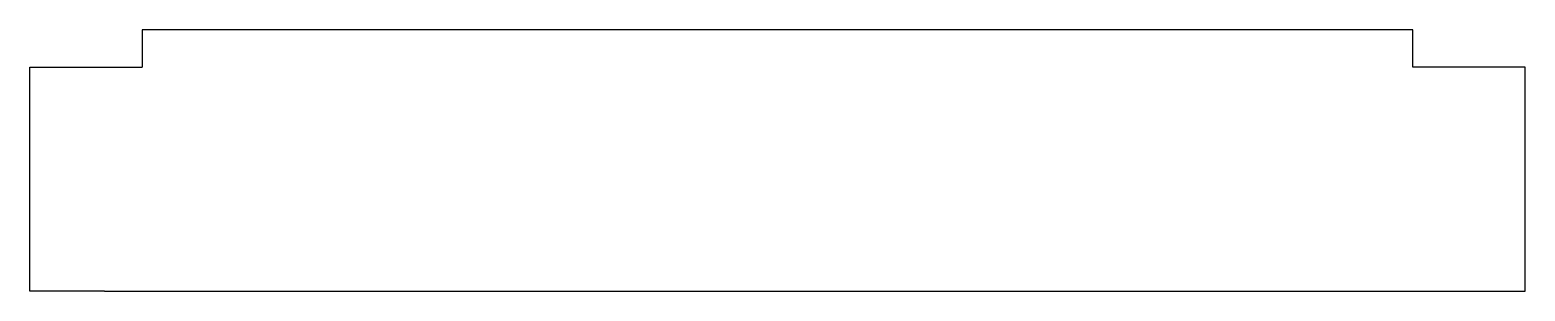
# Model space of a CAD drawing. Header units: inches. Extents: x -20 to 380, y 0 to 70.
import ezdxf

# ---------------------------------------------------------------- set-up
doc = ezdxf.new("R2010")
doc.units = ezdxf.units.IN
doc.header["$MEASUREMENT"] = 0

msp = doc.modelspace()

# ---------------------------------------------------------------- linework, layer by layer
for points in [[(350, 60), (350, 70), (10, 70), (10, 60)], [(0, 0), (-20, 0), (-20, 60), (10, 60)], [(360, 0), (380, 0), (380, 60), (350, 60)], [(0, 0), (0, 0), (360, 0), (360, 0)]]:
    msp.add_lwpolyline(points)

doc.saveas('drawing.dxf')
